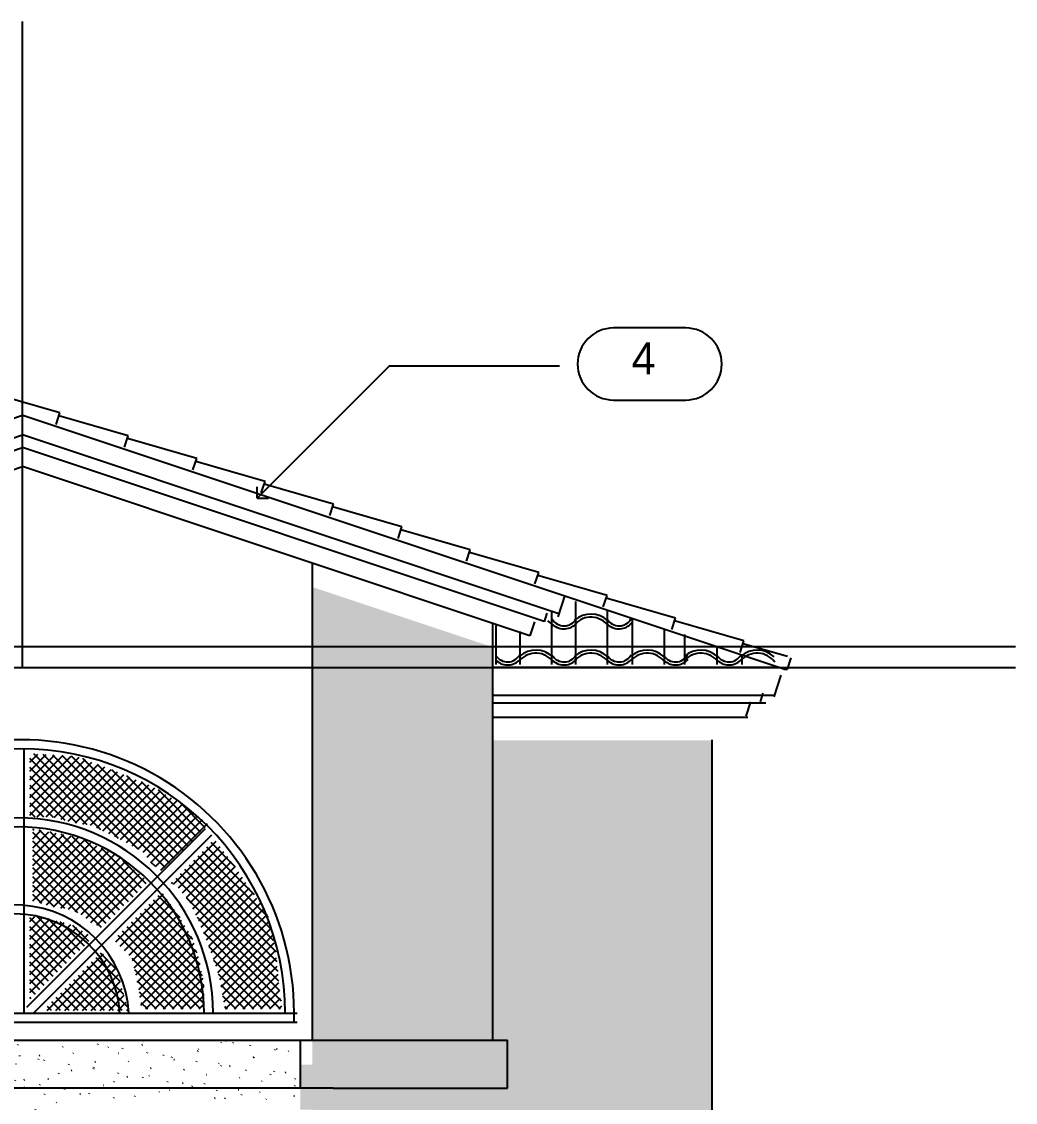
# Model space of a CAD drawing. Extents: x -92740 to -63661, y -15771 to -4391.
# Drawn here: x -85808.8 to -85560.7, y -8934.1 to -8664.4 of the extents above; entities that cross this region are included whole.
import ezdxf
from ezdxf.enums import TextEntityAlignment as Align

# ---------------------------------------------------------------- set-up
doc = ezdxf.new("R2010")
doc.units = 0
doc.header["$MEASUREMENT"] = 0
for name, color, linetype in [('B1NOTES', 2, 'Continuous'), ('ELEVATIONS', 7, 'Continuous'), ('ROOFTILE', 7, 'Continuous'), ('STUCCO', 4, 'Continuous')]:
    doc.layers.add(name, color=color, linetype=linetype)
doc.styles.add('DCADTXTSTYLE1', font='AVG_TP')
pattern_1 = [(20, (0, 0), (-2.1376259, 5.8730789), [-6.09375015, 0.15625]), (55, (0, 0), (-5.11970028, 3.58485273), [-6.09375015, 0.15625]), (80, (0, 0), (-6.15504846, 1.0853011), [-6.09375015, 0.15625])]
pattern_2 = [(45, (0, 0), (-1.104854346, 1.104854346), []), (-45, (0, 0), (1.104854346, 1.104854346), [])]

msp = doc.modelspace()

# ---------------------------------------------------------------- hatches: boundary and pattern name
at = {"layer": 'STUCCO', "linetype": 'Continuous', "ltscale": 18}
h = msp.add_hatch(dxfattribs=at)
h.set_pattern_fill('cement', color=9, scale=1.5625, style=0, pattern_type=2)
h.set_pattern_definition(pattern_1)
h.paths.add_polyline_path([(-85636.5, -8843.75), (-85636.5, -9303.5), (-85736.25, -9303.5), (-85736.25, -8936), (-85739.25, -8936), (-85739.25, -8924.75), (-85736.25, -8924.75), (-85736.25, -8805.5), (-85691.25, -8820.5), (-85691.25, -8843.75)], flags=0)
h = msp.add_hatch(dxfattribs=at)
h.set_pattern_fill('ansi37', color=4, scale=1.5625, style=0, pattern_type=2)
h.set_pattern_definition(pattern_2)
h.paths.add_polyline_path([(-85806.75, -8847.08), (-85806.75, -8862.83), (-85801.5, -8862.83), (-85795.5, -8864.33), (-85791, -8865.08), (-85782, -8869.58), (-85778.25, -8871.83), (-85776, -8874.83), (-85773.75, -8876.33), (-85762.12, -8864.7), (-85768.5, -8859.83), (-85776, -8855.33), (-85785, -8851.58), (-85794.75, -8847.83)], flags=0)
h = msp.add_hatch(dxfattribs=at)
h.set_pattern_fill('ansi37', color=4, scale=1.5625, style=0, pattern_type=2)
h.set_pattern_definition(pattern_2)
h.paths.add_polyline_path([(-85806, -8865.83), (-85806, -8883.83), (-85800.75, -8885.33), (-85796.25, -8886.08), (-85793.25, -8887.58), (-85791.75, -8889.08), (-85788.75, -8890.58), (-85777.12, -8878.95), (-85785, -8872.58), (-85794, -8868.08)], flags=0)
h = msp.add_hatch(dxfattribs=at)
h.set_pattern_fill('ansi37', color=4, scale=1.5625, style=0, pattern_type=2)
h.set_pattern_definition(pattern_2)
h.paths.add_polyline_path([(-85743.75, -8910.83), (-85758, -8910.83), (-85759.5, -8902.58), (-85761.75, -8895.83), (-85764.75, -8888.33), (-85767, -8883.83), (-85770, -8880.08), (-85771.5, -8879.33), (-85760.62, -8868.45), (-85755.75, -8874.83), (-85752.75, -8879.33), (-85747.5, -8886.83), (-85745.25, -8896.58), (-85744.5, -8905.58)], flags=0)
h = msp.add_hatch(dxfattribs=at)
h.set_pattern_fill('ansi37', color=4, scale=1.5625, style=0, pattern_type=2)
h.set_pattern_definition(pattern_2)
h.paths.add_polyline_path([(-85773.75, -8881.58), (-85785.75, -8893.58), (-85783.5, -8895.83), (-85781.25, -8898.08), (-85779.75, -8904.83), (-85779, -8909.33), (-85779, -8910.83), (-85763.25, -8910.83), (-85763.25, -8904.08), (-85764.75, -8897.33), (-85766.25, -8892.83), (-85770, -8886.83)], flags=0)
h = msp.add_hatch(dxfattribs=at)
h.set_pattern_fill('ansi37', color=4, scale=1.5625, style=0, pattern_type=2)
h.set_pattern_definition(pattern_2)
h.paths.add_polyline_path([(-85806.75, -8887.58), (-85806.75, -8908.58), (-85791, -8892.83), (-85796.25, -8889.83), (-85801.5, -8888.33)], flags=0)
h = msp.add_hatch(dxfattribs=at)
h.set_pattern_fill('ansi37', color=4, scale=1.5625, style=0, pattern_type=2)
h.set_pattern_definition(pattern_2)
h.paths.add_polyline_path([(-85788.75, -8896.58), (-85803.38, -8911.2), (-85782, -8911.2), (-85783.5, -8906.33), (-85785, -8901.08)], flags=0)
h = msp.add_hatch(dxfattribs=at)
h.set_pattern_fill('cement', color=9, scale=1.5625, style=0, pattern_type=2)
h.set_pattern_definition(pattern_1)
h.paths.add_polyline_path([(-85878.75, -8918.33), (-85878.75, -8929.58), (-85881, -8929.58), (-85881, -8934.08), (-85818.75, -8934.08), (-85818.75, -8994.08), (-85800, -8994.08), (-85800, -8933.33), (-85736.25, -8933.33), (-85736.25, -8929.58), (-85740, -8929.58), (-85740, -8918.33)], flags=0)

# ---------------------------------------------------------------- linework, layer by layer
at = {"layer": 'B1NOTES', "color": 1, "linetype": 'Continuous', "ltscale": 18}
for p, q in [((-85643, -8740.83), (-85661, -8740.83)), ((-85634, -8749.83), (-85634, -8749.83)), ((-85661, -8758.83), (-85643, -8758.83))]:
    msp.add_line(p, q, dxfattribs=at)
for centre, start, end in [((-85661, -8749.83), 90, 180), ((-85643, -8749.83), 0, 90), ((-85661, -8749.83), 180, 270), ((-85643, -8749.83), 270, 360)]:
    msp.add_arc(centre, 9, start, end, dxfattribs=at)
at = {"layer": 'ELEVATIONS', "color": 2, "linetype": 'Continuous', "ltscale": 18}
for p, q in [((-85808.59, -8825.61), (-85808.59, -8664.36)), ((-86591.25, -8820.36), (-85560.71, -8820.36)), ((-86043.72, -8825.61), (-85560.71, -8825.61))]:
    msp.add_line(p, q, dxfattribs=at)
at = {"layer": 'ELEVATIONS', "color": 2, "linetype": 'Continuous', "ltscale": 12}
for p, q in [((-85717, -8750.33), (-85750, -8783.33)), ((-85674.5, -8750.33), (-85717, -8750.33))]:
    msp.add_line(p, q, dxfattribs=at)
at = {"layer": 'ELEVATIONS', "color": 1, "linetype": 'Continuous', "ltscale": 18}
for p, q in [((-85799.23, -8762.04), (-85816.55, -8757.06)), ((-85618.47, -8826), (-85808.74, -8762.58)), ((-85800.18, -8764.89), (-85799.23, -8762.04)), ((-85943.95, -8807.75), (-85808.59, -8762.63)), ((-85782.16, -8767.73), (-85799.47, -8762.75)), ((-85942.48, -8812.16), (-85808.59, -8767.53)), ((-85674.7, -8812.16), (-85808.59, -8767.53)), ((-85783.11, -8770.58), (-85782.16, -8767.73)), ((-85765.08, -8773.42), (-85782.39, -8768.44)), ((-85938.83, -8814.1), (-85808.59, -8770.69)), ((-85678.35, -8814.1), (-85808.59, -8770.69)), ((-85935.27, -8817.66), (-85808.59, -8775.43)), ((-85681.91, -8817.66), (-85808.59, -8775.43)), ((-85766.03, -8776.27), (-85765.08, -8773.42)), ((-85748, -8779.12), (-85765.32, -8774.14)), ((-85748.95, -8781.96), (-85748, -8779.12)), ((-85730.93, -8784.81), (-85748.24, -8779.83)), ((-85731.88, -8787.65), (-85730.93, -8784.81)), ((-85713.85, -8790.5), (-85731.16, -8785.52)), ((-85714.8, -8793.35), (-85713.85, -8790.5)), ((-85696.78, -8796.19), (-85714.09, -8791.21)), ((-85697.72, -8799.04), (-85696.78, -8796.19)), ((-85679.7, -8801.88), (-85697.01, -8796.9)), ((-85736.22, -8799.56), (-85736.22, -8918.61)), ((-85680.65, -8804.73), (-85679.7, -8801.88)), ((-85662.62, -8807.58), (-85679.94, -8802.6)), ((-85673.15, -8807.5), (-85674.96, -8812.93)), ((-85663.57, -8810.42), (-85662.62, -8807.58)), ((-85645.55, -8813.27), (-85662.86, -8808.29)), ((-85677.66, -8812.03), (-85678.37, -8814.16)), ((-85646.49, -8816.11), (-85645.55, -8813.27)), ((-85691.22, -8814.56), (-85691.22, -8918.61)), ((-85680.75, -8814.16), (-85681.93, -8817.72)), ((-85628.47, -8818.96), (-85645.78, -8813.98)), ((-85629.42, -8821.81), (-85628.47, -8818.96)), ((-85617.61, -8822.87), (-85628.71, -8819.67)), ((-85617.59, -8826), (-85616.64, -8823.15)), ((-85619.63, -8825.61), (-85691.22, -8825.61)), ((-85618.53, -8825.98), (-85617.59, -8826)), ((-85619.22, -8827.48), (-85621.03, -8832.91)), ((-85691.22, -8832.46), (-85620.75, -8832.46)), ((-85623.73, -8832.01), (-85624.44, -8834.14)), ((-85691.22, -8834.4), (-85623, -8834.4)), ((-85626.81, -8834.14), (-85628, -8837.7)), ((-85691.22, -8837.96), (-85627.5, -8837.96)), ((-85636.47, -8843.63), (-85636.47, -9303.03)), ((-85930.5, -8918.61), (-85731, -8918.61)), ((-85739.25, -8918.61), (-85739.25, -8930.61)), ((-85731, -8918.61), (-85687.5, -8918.61)), ((-85687.5, -8930.61), (-85687.5, -8918.61)), ((-85731, -8930.61), (-85930.5, -8930.61)), ((-85731, -8930.61), (-85687.5, -8930.61))]:
    msp.add_line(p, q, dxfattribs=at)
at = {"layer": 'ELEVATIONS', "color": 1, "linetype": 'Continuous', "ltscale": 12}
for q in [(-85750, -8780.5), (-85747.17, -8783.33)]:
    msp.add_line((-85750, -8783.33), q, dxfattribs=at)
at = {"layer": 'ELEVATIONS', "color": 5, "linetype": 'Continuous', "ltscale": 18}
for p, q in [((-85808.25, -8845.86), (-85808.25, -8911.86)), ((-85807.5, -8910.36), (-85762.88, -8865.74)), ((-85805.91, -8911.95), (-85761.28, -8867.33)), ((-85877.25, -8911.86), (-85740, -8911.86)), ((-85877.25, -8914.11), (-85740, -8914.11))]:
    msp.add_line(p, q, dxfattribs=at)
for centre, radius, start, end in [((-85809, -8911.86), 68.25, 358.0966, 541.8938), ((-85809, -8911.86), 66, 0, 180), ((-85809.75, -8911.86), 48.75, 0, 180), ((-85809.75, -8911.86), 46.5, 0, 180), ((-85810.5, -8913.36), 28.5, 3.017, 169.5625), ((-85810.5, -8913.36), 26.25, 3.017, 176.7242)]:
    msp.add_arc(centre, radius, start, end, dxfattribs=at)
at = {"layer": 'ELEVATIONS', "color": 1, "linetype": 'Continuous', "ltscale": 18}
msp.add_point((-85808.59, -8825.61), dxfattribs=at)
at = {"layer": 'ROOFTILE', "color": 7, "linetype": 'Continuous', "ltscale": 18}
for p, q in [((-85670.46, -8824.86), (-85670.46, -8809.11)), ((-85676.4, -8824.86), (-85676.4, -8811.36)), ((-85662.49, -8824.86), (-85662.49, -8811.36)), ((-85656.29, -8824.86), (-85656.29, -8813.61)), ((-85690.31, -8824.86), (-85690.31, -8815.11)), ((-85648.32, -8824.86), (-85648.32, -8815.86)), ((-85684.37, -8824.86), (-85684.37, -8816.61)), ((-85643.25, -8824.86), (-85643.25, -8817.36)), ((-85635.14, -8824.86), (-85635.14, -8820.36)), ((-85628.94, -8824.86), (-85628.94, -8822.61))]:
    msp.add_line(p, q, dxfattribs=at)
for centre, radius, start, end in [((-85673.38, -8811.76), 3.44, 211.6504, 331.6052), ((-85666.69, -8818.42), 6.16, 46.5154, 131.1465), ((-85666.69, -8818.42), 5.41, 36.0644, 138.0128), ((-85659.65, -8811.76), 3.44, 211.6504, 331.6052), ((-85680.42, -8818.42), 5.41, 36.0644, 56.6484), ((-85673.38, -8811.76), 4.19, 228.3381, 319.0707), ((-85659.65, -8811.76), 4.19, 228.3381, 319.0707), ((-85680.42, -8827.42), 6.16, 46.5154, 131.1465), ((-85666.69, -8827.42), 6.16, 46.5154, 131.1465), ((-85652.6, -8827.42), 6.16, 46.5154, 131.1465), ((-85639.25, -8827.42), 6.16, 46.5154, 131.1465), ((-85625.17, -8827.42), 6.16, 46.5154, 131.1465), ((-85687.47, -8820.76), 3.44, 211.6504, 331.6052), ((-85687.47, -8820.76), 4.19, 228.3381, 319.0707), ((-85680.42, -8827.42), 5.41, 36.0644, 138.0128), ((-85673.38, -8820.76), 3.44, 211.6504, 331.6052), ((-85673.38, -8820.76), 4.19, 228.3381, 319.0707), ((-85666.69, -8827.42), 5.41, 36.0644, 138.0128), ((-85659.65, -8820.76), 3.44, 211.6504, 331.6052), ((-85659.65, -8820.76), 4.19, 228.3381, 319.0707), ((-85652.6, -8827.42), 5.41, 36.0644, 138.0128), ((-85645.56, -8820.76), 3.44, 211.6504, 331.6052), ((-85645.56, -8820.76), 4.19, 228.3381, 319.0707), ((-85639.25, -8827.42), 5.41, 36.0644, 138.0128), ((-85632.21, -8820.76), 3.44, 211.6504, 331.6052), ((-85632.21, -8820.76), 4.19, 228.3381, 319.0707), ((-85625.17, -8827.42), 5.41, 36.0644, 138.0128)]:
    msp.add_arc(centre, radius, start, end, dxfattribs=at)

# ---------------------------------------------------------------- texts
at = {"layer": 'B1NOTES', "color": 3, "linetype": 'Continuous', "ltscale": 12, "style": 'DCADTXTSTYLE1'}
msp.add_text('4', height=8, dxfattribs=at).set_placement((-85656.5, -8754.83), align=Align.BOTTOM_LEFT)

doc.saveas('drawing.dxf')
